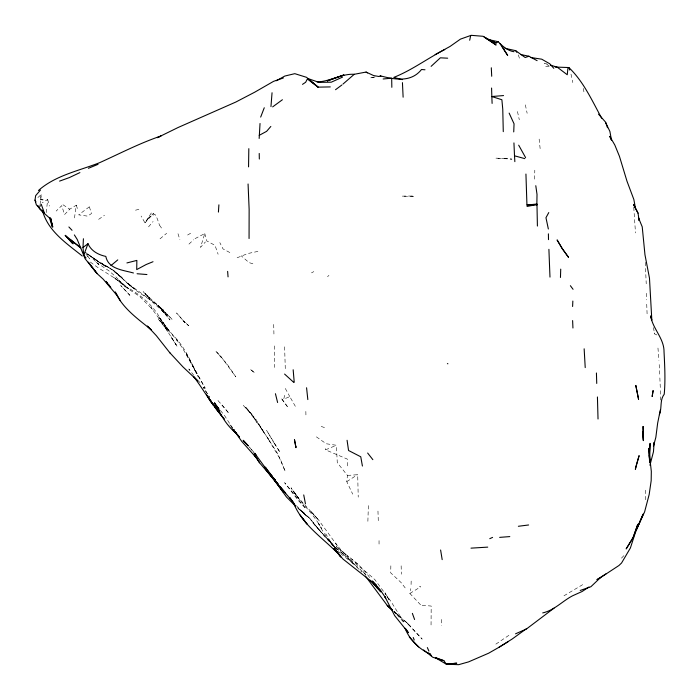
<?xml version="1.0" encoding="UTF-8"?>
<svg xmlns="http://www.w3.org/2000/svg" width="700" height="700" viewBox="0 0 700 700"><rect width="100%" height="100%" fill="white"/><g stroke="black" fill="none" stroke-linecap="round" stroke-linejoin="round"><path stroke-width="0.53" stroke-dasharray="3.5 2.62" d="M368.375 505.584L367.841 522.401M534.642 179.148L534.8 170.179M411.075 584.544L411.18 580.834M656.906 334.959L654.684 333.961L654.745 331.887M431.051 624.986L431.191 606.06L421.409 605.185M316.374 436.844L326.235 443.756L336.376 445.27L337.277 462.691L347.445 475.423L346.771 481.635L352.713 494.156M40.469 202.904L40.644 200.83M40.722 199.798L41.151 194.617L36.54 198.739M39.865 206.841L40.399 201.749M40.836 197.671L41.151 194.617M46.261 212.572L47.661 199.482L42.201 202.825M74.48 217.945L76.282 205.188L69.755 209.195L64.531 214.585L61.731 205.643L56.158 211.076M39.944 206.903L40.232 204.925M347.506 465.92L347.217 459.043L325.535 449.846L325.754 448.595M420.543 604.774L409.868 593.469L410.795 588.639M284.76 395.308L283.649 399.184L289.791 396.62L295.391 406.394M195.046 238.639L204.768 233.537L200.567 247.31L205.415 241.946M151.331 212.949L144.961 222.854L141.111 216.046M148.916 217.586L144.961 222.854L153.615 213.351L148.916 217.586L154.831 214.13L157.325 218.785L159.442 225.024M148.531 226.87L153.09 221.532M621.46 558.163L624.96 554.549M327.539 276.719L328.947 275.371M188.939 244.134L193.611 239.75M160.029 238.831L166.67 233.284M89.346 206.806L78.654 214.847L87.526 216.125L91.455 213.561L89.416 206.955M508.891 635.32L494.174 645.286M98.63 219.354L104.501 215.311M582.706 584.649L563.972 595.796M346.771 481.635L357.691 474.582M409.868 593.469L420.665 586.827L419.396 586.434M187.591 235.025L191.546 232.733M311.5 272.877L313.828 271.609M237.099 257.784L247.896 253.523L258.309 251.318M325.535 449.846L336.376 445.27M135.511 210.201L138.994 209.3M375.104 76.904L369.898 77.98L375.034 77.175M347.445 475.423L357.7 474.722L358.225 497.14M545.702 66.386L549.911 66.684M547.391 64.181L544.294 63.21L549.062 65.774M252.901 263.812L248.99 262.57L241.211 255.78M321.195 426.431L326.148 428.164M229.854 252.569L223.02 248.894L219.817 242.602M113.47 270.314L101.08 262.911L114.293 271.276L122.561 278.145L112.857 270.322L135.468 289.826L126.595 282.581L113.47 270.314L122.964 278.591M62.991 204.776L69.755 209.195M85.584 252.752L105.831 266.726L85.05 252.332M96.95 260.4L94.413 258.659M90.37 262.036C101.657 271.145 115.246 276.824 125.781 286.956L113.566 277.2L127.383 288.312L139.711 296.476L152.617 309.505L151.06 307.501L164.386 325.964L177.38 340.602L175.481 338.31L182.341 347.795L205.17 388.211L185.798 352.765L198.459 377.046L192.675 365.689L194.915 370.309C189.35 357.604 182.945 344.995 172.961 335.142L165.769 326.637L162.487 322.123L168.945 330.697L159.661 318.027L169.295 331.135L159.25 317.398L161.42 320.574C153.466 305.139 139.912 294.21 124.906 286.064L128.695 288.645L118.921 280.42L122.019 283.535L115.413 276.395L108.684 270.646L95.882 262.08L98.744 264.495L86.651 252.726M369.635 577.605C361.156 564.55 347.436 556.666 336.201 546.35L348.696 557.209L341.233 550.209L335.755 543.576L337.846 546.385L318.553 519.969L295.129 494.191L291.104 487.926L292.197 489.641M298.016 508.218L309.575 518.053L323.356 535.001C338.091 552.755 358.251 564.191 374.946 579.749L390.976 601.466L404.338 622.956L394.555 612.133M343.114 553.928L343.114 553.928C332.727 545.93 324.572 535.561 318.754 523.863L321.519 528.43L318.535 523.512M394.826 612.22L406.464 622.256L422.161 639.117L406.464 622.256L410.392 626.238L394.835 612.439M357.945 564.279L351.505 558.863M393.829 611.249L398.676 615.554L394.678 612.045M219.196 355.233L226.809 363.685L235.821 376.854L222.049 358.015L215.46 350.761L221.393 357.114M340.707 553.656L358.601 567.849L366.004 574.936M393.671 611.126L396.918 614.005M343.158 553.962L361.882 572.075M338.433 551.451L339.955 552.921M336.989 549.465L312.559 522.489L319.961 530.968L309.627 518.105M217.945 400.514L229.049 413.464L220.421 402.999M229.828 424.865L234.859 429.914M354.576 564.567L348.294 558.25L352.249 562.222M296.371 505.68L307.615 517.09L297.229 507.377L304.579 514.071L300.002 509.688L304.955 513.564L312.043 521.238M336.849 549.255L330.829 542.999L336.411 549.229M320.477 531.484L328.011 539.376M365.286 574.14L363.142 571.76L365.129 574.201M231.07 426.527L232.505 428.155M253.706 452.148L249.366 446.863M198.572 381.036L199.946 382.655M220.439 410.498L224.438 415.363L232.225 427.578M85.899 253.995L89.766 258.895L86.021 254.275M249.699 447.396L253.706 452.594M193.821 375.366L188.825 368.979L190.776 371.691M405.195 587.904L401.091 582.566L390.714 572.836L390.88 563.92M266.044 435.549L277.716 453.696L285.233 471.398L280.315 459.218L267.531 437.815L268.572 439.32L251.554 414.094L246.33 407.68L256.848 422.389L251.554 414.094L243.39 405.466L255.395 418.556L264.889 433.93L258.02 423.141L263.498 431.821M318.64 523.661C311.342 512.032 301 502.74 293.545 491.225L298.594 498.216L291.104 487.926M159.504 225.172L161.954 228.69M331.608 543.865L332.832 545.615M167.982 331.748L164.938 327.197L177.266 346.623L170.756 336.315L176.234 344.995M204.304 388.771L203.254 387.188L209.624 397.469L204.838 389.646M331.004 542.5L334.39 547.006L329.805 541.117L331.66 543.585L325.771 533.803M285.311 388.456L289.791 396.62M204.768 233.537L206.763 240.922L214.996 245.341L218.129 254.257M518.28 54.915L520.126 60.095M76.282 205.188L77.586 209.134M178.001 233.713L179.909 239.75M47.661 199.482L49.394 206.036M517.466 111.527L519.295 119.779M571.008 74.13L572.81 82.574M525.35 104.851L527.153 113.304M653.371 327.582L654.684 333.961M583.24 88.428L584.211 93.249M539.14 139.072L540.356 150.692M633.754 207.322L635.495 232.934M657.965 348.031L658.936 360.412M645.278 262.334L646.222 283.806M659.207 364.543L659.706 374.465M659.864 377.895L660.354 389.174M646.73 304.211L647.141 315.324M377.965 511.07L378.359 523.031M285.285 368.646L284.559 345.03M274.312 345.905L274.662 367.474M645.295 490.184L645.619 501.786M441.411 619.439L441.586 625.686M401.144 565.819L401.371 574.219M273.936 334.031L273.656 322.683M305.848 411.425L305.979 417.2M646.529 293.283L646.634 299.845M660.406 390.679L660.503 400.059M379.041 540.61L379.059 546.472M411.933 196.035L401.905 196.131L414.592 196.472L411.933 196.035M505.558 158.55L495.617 158.121L511.919 159.136L505.558 158.55M110.696 268.546L99.225 262.316L87.386 253.986L99.12 262.229L110.696 268.546M149.258 299.25L137.331 291.428L126.595 282.581L131.74 286.912L127.234 282.993L158.13 305.489L166.714 315.875L158.13 305.489L163.616 311.342L169.977 319.926L160.869 308.831L167.388 315.332L149.258 299.25M163.66 310.38L153.51 302.19L143.124 291.646L149.643 298.209L145.189 293.808L163.66 310.38M254.223 372.531L250.11 369.092L254.223 372.531M188.764 325.797L183.461 320.994L188.764 325.797M163.817 310.844L159.136 306.469L172.043 319.235L163.852 310.879M310.94 511.516L318.553 519.969L310.94 511.516M129.876 295.295L120.75 285.565L129.876 295.295M305.121 507.736L298.375 500.588L284.646 482.711L305.121 507.736M185.08 322.752L176.566 312.961L185.08 322.752M161.901 323.129L158.06 318.666L166.031 328.799L161.901 323.129M287.385 406.586L281.094 398.002L287.385 406.586M274.592 443.826L266.683 430.544L280.114 452.498L274.592 443.826M389.086 599.804L385.017 592.839L389.086 599.804"/><path stroke-width="1.05" d="M259.158 138.451L260.033 123.497M248.824 148.662L248.553 166.88M249.06 238.516L249.139 209.414L248.071 183.986M560.455 277.471L560.735 269.132M86.039 257.994L83.737 255.211L82.994 247.494L83.414 238.735M572.6 306.495L572.845 301.053M270.961 106.593L272.046 92.75M218.418 212.091L218.899 204.838M649.609 461.948L649.241 455.455L650.064 443.336L649.635 462.306M567.901 68.416L567.254 74.751L557.279 67.209L550.489 65.152M43.523 212.494L36.339 204.838L35 200.112L35.656 195.659L40.425 190.111M660.327 409.938L657.659 423.115L655.83 437.412L653.441 446.241M469.7 40.25L470.671 35.621M653.529 445.322L654.141 442.444L653.459 451.754L649.941 465.246M659.383 414.697C662.121 408.03 659.593 400.172 664.23 394.231C665.499 380.161 664.746 366.039 664.038 351.951C664.204 338.24 652.715 329.07 650.659 315.892L651.831 320.154L649.477 278.092L644.962 254.739L642.224 226.818L638.549 217.954L639.065 220.535M636.352 464.87L635.346 469.324L639.117 455.613L636.659 463.846M83.737 255.211L87.999 243.688C91.123 251.011 98.376 254.844 105.831 256.419C108.264 269.185 123.288 270.078 133.446 272.991M260.671 117.093L264.267 107.765M548.774 212.564L545.965 217.709L548.354 229.005M50.435 218.4L49.56 218.041L52.264 226.686L50.566 218.199L52.727 226.957L50.566 218.199L49.56 218.041L44.643 213.692L41.23 204.269M270.839 126.455L266.613 131.338L259.184 135.362M282.406 99.741L272.659 106.89M38.439 190.514C55.396 175.411 78.864 170.835 99.593 162.697C119.919 153.519 139.773 143.159 160.956 136.001L157.369 137.673L178.115 127.496L235.812 102.051L254.782 92.155L273.578 81.34L283.36 77.971M649.241 455.455L649.827 462.324L648.716 448.341L651.324 471.415L651.175 480.673L649.171 494.506L644.613 511.875L636.746 528.859L643.151 514.089L635.434 532.49L630.385 547.995L621.548 563.019L618.94 565.512L600.39 577.692L590.896 586.722L580.195 590.468M342.965 84.087L354.252 74.288L366.074 72.065L373.642 75.582L379.146 76.527L380.31 75.828C394.599 79.599 410.926 82.81 421.531 69.493L424.996 69.79M431.104 66.36L440.352 57.82L447.676 58.196M110.968 265.598L117.766 259.884M554.032 608.142L526.435 629.003L515.541 633.815M82.994 247.494L87.999 243.688M335.527 89.714L341.88 84.989M444.789 49.534C427.717 58.258 411.836 70.254 393.767 77.402L402.36 79.66M526.619 628.591L512.129 639.048L498.89 647.343L488.644 653.205L468.554 661.894L458.666 664.676L446.338 664.204L435.4 657.729M605.99 573.869L596.916 579.67L600.39 577.692M302.488 84.368L305.637 82.285L307.352 79.013L318.089 87.141L330.304 86.914M588.892 587.046L582.146 591.483L572.512 595.822C562.293 601.186 554.339 610.304 542.719 612.911M490.149 40.504L496.125 42.989L498.102 41.703C502.556 46.156 507.596 50.794 514.028 51.73M435.146 54.635L450.039 46.445L460.46 39.121L471.17 35.324L483.026 36.286L496.125 45.028L484.242 36.925M498.89 647.343L508.235 641.629M79.914 172.594L69.317 177.607L59.57 181.116M276.342 80.754L284.83 76.046L294.796 73.666L306.547 77.324L318.089 87.141L307.939 78.566L318.623 82.224M489.764 538.676L492.573 537.39M342.545 77.105L331.257 82.197L319.051 82.373M88.401 168.306L98.061 164.316M153.02 261.721L146.186 264.512L136.719 269.588L136.85 260.409L126.91 262.938M327.381 80.868L343.971 74.926L327.294 80.92M537.119 60.664L528.938 56.236L525.192 57.514L515.664 50.663L504.945 48.317M527.012 206.456L536.847 204.558L537.014 194.434L535.789 185.701M317.039 81.918C330.041 81.638 341.233 73.57 354.252 74.288M518.367 526.278L528.622 524.974M525.936 174.046L526.942 205.082L536.961 203.989L537.407 226.056M446.565 664.178L456.767 663.171L446.338 664.204L443.861 660.66L435.418 657.528M383.136 78.978L391.685 78.19L391.834 87.325M503.562 95.567L491.829 96.53L492.109 103.425M499.66 537.372L509.81 536.594M470.986 548.144L487.734 547.129M526.942 205.082L536.847 204.558L536.97 205.013M601.685 118.204C592.016 100.608 583.625 81.638 568.864 67.55L555.17 67.06M137.069 273.744L146.939 274.54M530.617 57.488L541.721 59.185L549.71 63.744L553.822 68.337M520.914 54.574L528.938 56.236M487.165 39.261L498.102 41.703M40.583 199.255L42.866 199.771M513.94 142.914L514.509 155.803L524.825 158.638M443.861 660.66L432.819 657.274L423.57 649.959M447.387 363.606L447.895 363.79M485.1 37.59L496.125 42.989M431.401 655.716L430.421 654.22C419.125 649.163 409.526 639.817 405.046 628.215M366.074 72.065L367.483 72.905M80.859 247.87L65.24 235.375L72.406 243.416L73.211 243.793L65.24 235.375M380.31 75.828L380.922 76.239M428.627 652.977L430.421 654.22M70.455 239.697L79.87 247.293M82.259 256.007C66.447 243.215 47.828 231.21 42.333 210.184M392.28 609.875L387.188 605.36L365.382 576.021M392.053 609.683L387.188 605.36L392.446 610.085M284.585 374.062L293.72 382.366M44.117 213.229L39.646 208.871L37.791 205.371M389.191 607.128L391.755 609.683M294.787 505.374L286.457 496.991L270.918 475.256M68.889 226.975L72.03 230.291M219.082 409.054L217.035 406.892L218.61 409.062M418.67 646.984L409.29 637.017M292.828 501.707L278.197 484.689L264.425 467.162L277.935 484.242L259.56 462.787L256.725 458.238L241.684 441.306L234.736 431.428L239.514 437.15L232.339 428.916L236.04 433.125C227.124 425.985 221.226 416.045 216.519 405.808L218.304 408.844L214.48 402.771L218.558 408.914M370.178 580.274L380.861 591.885L372.225 581.709M169.505 352.398L182.945 366.879L198.03 381.132L193.778 376.714C204.207 390.618 212.52 406.123 224.429 418.976M598.509 114.153L605.631 122.211L607.495 127.724M169.942 352.914L156.336 335.668L147.385 326.06L151.524 330.015C137.9 318.885 122.736 308.455 115.203 291.944L120.33 300.659M285.67 493.159L280.105 486.491M278.154 484.12L273.429 478.301L278.749 485.537M373.415 583.109L377.947 588.718L373.082 582.584M117.626 296.074L103.11 279.09L97.081 273.586L85.067 258.659L77.236 239.47L74.358 234.911M367.64 453.031L372.855 459.664M88.226 262.15L97.081 273.586L88.882 263.007M272.431 476.499L265.274 467.11L268.467 472.071L275.564 480.585L273.683 478.135M292.46 501.427L289.957 497.805L295.523 506.24L293.178 502.101C302.199 525.56 324.266 538.685 340.611 556.238L333.9 548.485L342.965 559.046L376.434 585.436L372.234 581.009L379.969 589.452L385.761 598.097L384.825 596.601L394.678 615.659L408.38 632.73L406.026 629.055M300.09 514.99L306.994 524.011L302.26 517.816M108.483 284.541L110.775 287.543L106.435 281.82M256.349 455.385L254.625 453.136L267.881 471.31M106.041 281.33L107.336 283.045M265.248 468.65L283.623 492.424L279.965 487.261M337.426 552.501L340.786 557.016L336.507 550.874M570.378 285.696L573.064 289.31M271.582 475.659L273.245 477.916M256.725 458.238L253.811 454.16L259.551 462.761M515.664 50.663L516.784 52.308M499.774 43.356L507.666 55.422L502.224 46.742M208.513 398.055L210.656 401.45L219.695 410.996L210.656 401.45L207.926 396.786M211.995 402.868L213.334 405.108L210.709 400.61M210.035 399.507L211.558 402.124M206.535 394.564L208.014 397.18M518.683 145.171L525.604 157.623M638.032 213.15L633.474 204.383L638.032 213.15L639.1 220.229M35 200.112L35.928 201.862M605.684 122.649L609.901 131.451L611.546 140.525M509.127 113.094L514.054 123.821L513.73 131.915M427.35 647.579L428.899 651.096M611.188 139.685L609.77 136.325L614.827 145.049L619.439 156.31L626.999 181.23L633.85 199.482L635.521 208.556M413.245 637.516L414.225 640.001M412.37 613.375L414.592 619.517M568.864 67.55L569.756 70.061M275.433 393.706L277.611 402.517M303.73 494.926L305.454 503.816M362.416 466.051L360.762 456.785L348.556 450.494L347.078 440.291M440.606 549.999L442.181 559.641M307.825 399.586L306.574 387.756M293.16 369.757L294.219 382.217M227.631 271.373L228.06 276.876M585.218 367.596L584.15 348.801M514.509 155.803L514.85 161.648M402.439 82.635L403.121 97.195M491.304 67.777L491.715 76.256M572.617 320.574L572.941 328.02M548.905 249.322L549.483 264.442M598.028 419.011L597.424 396.979M549.491 264.618L549.981 277.095M503.274 131.653L502.766 109.252L501.883 99.75L491.829 96.53L491.575 88.034M596.426 372.986L596.741 383.442M548.398 233.844L548.503 239.645M259.219 153.449L259.324 159.023M653.091 390.67L652.173 396.436L653.091 390.67M637.77 524.361L632.844 538.212L626.168 548.914L633.316 537.11L637.77 524.361M244.291 441.516L243.127 440.274L248.377 445.953L244.291 441.516M221.279 415.223L214.865 406.945L221.279 415.223M273.796 479.343L265.204 468.554L273.796 479.343M568.444 257.215L562.371 248.806L557.086 239.907L562.231 248.614L568.444 257.215M638.558 399.262L635.81 385.446L638.558 399.262M295.881 446.836L294.473 439.705L295.96 447.676L295.881 446.836M643.23 436.231L642.793 431.419L643.423 440.589L643.064 426.527L643.423 440.589L643.23 436.231"/></g></svg>
